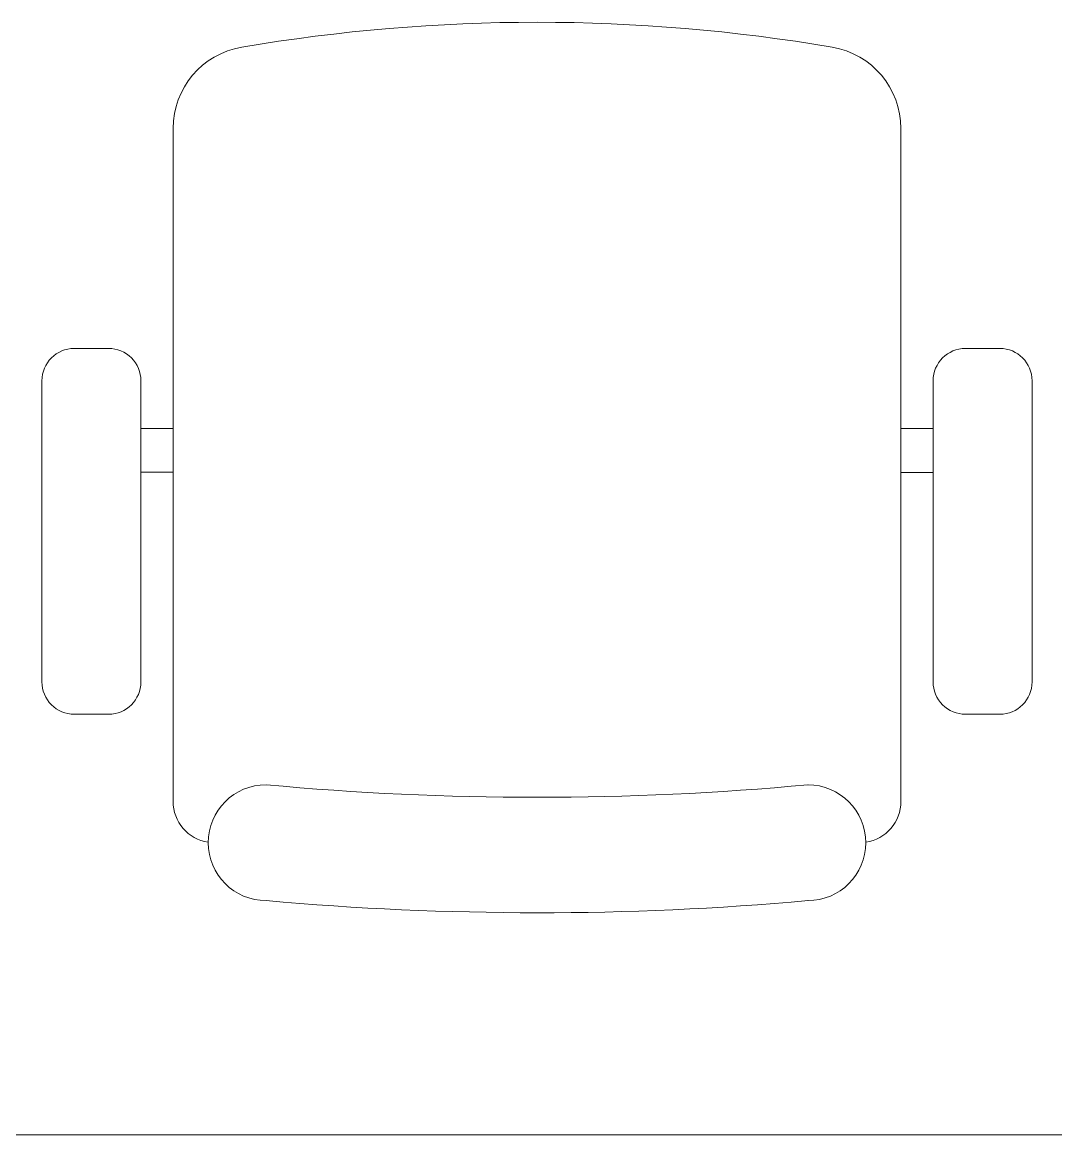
# Model space of a CAD drawing. Header units: inches. Extents: x -12418 to 57169, y -29325 to 19878.
# Drawn here: x 20140 to 20767, y -9957 to -9283 of the extents above; entities that cross this region are included whole.
import ezdxf

# ---------------------------------------------------------------- set-up
doc = ezdxf.new("R2010")
doc.units = ezdxf.units.IN
doc.header["$LTSCALE"] = 25
doc.header["$MEASUREMENT"] = 0
doc.linetypes.add('DASHDOT', pattern=[25.4, 12.7, -6.35, 0, -6.35])
doc.layers.get('0').update_dxf_attribs({"color": 8})
for name, color, linetype, lineweight in [('00-Ground Floor$0$LOADING', 253, 'Continuous', 5), ('00-Ground Floor$0$NEW Wall', 166, 'Continuous', 5), ('00-Ground Floor$0$Walls', 251, 'Continuous', 5), ('E-LITE-CLNG-CNDT', 6, 'DASHDOT', 35)]:
    doc.layers.add(name, color=color, linetype=linetype, lineweight=lineweight)

# ---------------------------------------------------------------- blocks, each defined once
blk = doc.blocks.new('*X246')
at = {"color": 0}
for p, q in [((5, 3), (5, 3)), ((5, 3), (5, 3)), ((5, 3), (5, 3)), ((5, 3), (5, 3)), ((5, 3), (5, 3)), ((5, 3), (5, 3)), ((5, 3), (5, 3)), ((5, 3), (5, 3)), ((5, 3), (5, 3)), ((5, 3), (5, 3)), ((5, 3), (5, 3)), ((5, 3), (5, 3)), ((5, 3), (5, 3)), ((5, 3), (5, 3)), ((5, 3), (5, 3)), ((5, 3), (5, 3)), ((5, 3), (5, 3)), ((5, 3), (5, 3)), ((5, 3), (5, 3)), ((5, 3), (5, 3)), ((5, 3), (5, 3)), ((5, 3), (5, 3)), ((5, 3), (5, 3)), ((5, 3), (5, 3)), ((5, 3), (5, 3)), ((5, 3), (5, 3)), ((5, 3), (5, 3)), ((5, 3), (5, 3)), ((5, 3), (5, 3)), ((5, 3), (5, 3)), ((5, 3), (5, 3)), ((5, 3), (5, 3)), ((5, 3), (5, 3)), ((5, 3), (5, 3)), ((5, 3), (5, 3)), ((5, 3), (5, 3)), ((5, 3), (5, 3)), ((5, 3), (5, 3)), ((5, 3), (5, 3)), ((5, 3), (5, 3)), ((5, 3), (5, 3)), ((5, 3), (5, 3)), ((5, 3), (5, 3)), ((5, 3), (5, 3)), ((5, 3), (5, 3)), ((5, 3), (5, 3)), ((5, 3), (5, 3)), ((5, 3), (5, 3)), ((5, 3), (5, 3)), ((5, 3), (5, 3)), ((5, 3), (5, 3)), ((5, 3), (5, 3)), ((5, 3), (5, 3)), ((5, 3), (5, 3)), ((5, 3), (5, 3)), ((5, 3), (5, 3)), ((5, 3), (5, 3)), ((5, 3), (5, 3)), ((5, 3), (5, 3)), ((5, 3), (5, 3)), ((5, 3), (5, 3)), ((5, 3), (5, 3)), ((5, 3), (5, 3)), ((5, 3), (5, 3)), ((5, 3), (5, 3)), ((5, 3), (5, 3)), ((6, 3), (5, 3)), ((5, 3), (5, 3)), ((6, 3), (5, 3)), ((5, 3), (5, 3)), ((6, 3), (5, 3)), ((5, 3), (5, 3)), ((6, 3), (5, 3)), ((5, 3), (5, 3)), ((5, 3), (5, 3)), ((5, 3), (5, 3)), ((5, 3), (5, 3)), ((5, 3), (5, 3)), ((5, 3), (5, 3)), ((5, 3), (5, 3)), ((5, 3), (5, 3)), ((5, 3), (5, 3)), ((5, 3), (5, 3)), ((5, 3), (5, 3)), ((5, 3), (5, 3)), ((5, 3), (5, 3)), ((5, 3), (5, 3)), ((5, 3), (5, 3)), ((5, 3), (5, 3)), ((5, 3), (5, 3)), ((5, 3), (5, 3)), ((5, 3), (5, 3)), ((5, 3), (5, 3)), ((5, 3), (5, 3)), ((5, 3), (5, 3)), ((5, 3), (5, 3)), ((6, 3), (6, 3)), ((6, 3), (6, 3)), ((6, 3), (6, 3)), ((6, 3), (6, 3)), ((6, 3), (6, 3)), ((6, 3), (6, 3)), ((6, 3), (6, 3)), ((6, 3), (6, 3)), ((6, 3), (6, 3)), ((6, 3), (6, 3)), ((6, 3), (6, 3)), ((6, 3), (6, 3)), ((6, 3), (6, 3)), ((6, 3), (6, 3)), ((6, 3), (6, 3)), ((6, 3), (6, 3)), ((6, 3), (6, 3)), ((6, 3), (6, 3)), ((6, 3), (6, 3)), ((6, 3), (6, 3)), ((6, 3), (6, 3)), ((6, 3), (6, 3)), ((6, 3), (6, 3)), ((6, 3), (6, 3)), ((6, 3), (6, 3)), ((6, 3), (6, 3)), ((6, 3), (6, 3)), ((6, 3), (6, 3)), ((6, 3), (6, 3)), ((6, 3), (6, 3)), ((6, 3), (6, 3)), ((6, 3), (6, 3)), ((6, 3), (6, 3)), ((6, 3), (6, 3)), ((6, 3), (6, 3)), ((6, 3), (6, 3)), ((6, 3), (6, 3)), ((6, 3), (6, 3)), ((6, 3), (6, 3)), ((6, 3), (6, 3)), ((6, 3), (6, 3)), ((6, 3), (6, 3)), ((6, 3), (6, 3)), ((6, 3), (6, 3)), ((6, 3), (6, 3)), ((6, 3), (6, 3)), ((6, 3), (6, 3)), ((6, 3), (6, 3)), ((6, 3), (6, 3)), ((6, 3), (6, 3)), ((6, 3), (6, 3)), ((6, 3), (6, 3)), ((6, 3), (6, 3)), ((6, 3), (6, 3)), ((6, 3), (6, 3)), ((6, 3), (6, 3)), ((6, 3), (6, 3)), ((6, 3), (6, 3)), ((6, 3), (6, 3)), ((6, 3), (6, 3)), ((6, 3), (6, 3)), ((6, 3), (6, 3)), ((6, 3), (6, 3)), ((6, 3), (6, 3)), ((6, 3), (6, 3)), ((6, 3), (6, 3)), ((6, 3), (6, 3)), ((6, 3), (6, 3)), ((6, 3), (6, 3)), ((6, 3), (6, 3)), ((6, 3), (6, 3)), ((6, 3), (6, 3)), ((6, 3), (6, 3)), ((6, 3), (6, 3)), ((6, 3), (6, 3)), ((6, 3), (6, 3)), ((6, 3), (6, 3)), ((6, 3), (6, 3)), ((6, 3), (6, 3)), ((6, 3), (6, 3)), ((6, 3), (6, 3)), ((6, 3), (6, 3)), ((6, 3), (6, 3)), ((6, 3), (6, 3)), ((6, 3), (6, 3)), ((6, 3), (6, 3)), ((6, 3), (6, 3)), ((6, 3), (6, 3)), ((6, 3), (6, 3)), ((6, 3), (6, 3)), ((6, 3), (6, 3)), ((6, 3), (6, 3)), ((6, 3), (6, 3)), ((6, 3), (6, 3)), ((6, 3), (6, 3)), ((6, 3), (6, 3)), ((6, 3), (6, 3)), ((6, 3), (6, 3)), ((6, 3), (6, 3)), ((6, 3), (6, 3)), ((6, 3), (6, 3)), ((6, 3), (6, 3)), ((6, 3), (6, 3)), ((6, 3), (6, 3)), ((6, 3), (6, 3)), ((6, 3), (6, 3)), ((6, 3), (6, 3)), ((6, 3), (6, 3)), ((6, 3), (6, 3)), ((6, 3), (6, 3)), ((6, 3), (6, 3)), ((6, 3), (6, 3)), ((6, 3), (6, 3)), ((6, 3), (6, 3)), ((6, 3), (6, 3)), ((6, 3), (6, 3)), ((6, 3), (6, 3)), ((6, 3), (6, 3)), ((6, 3), (6, 3)), ((6, 3), (6, 3)), ((6, 3), (6, 3)), ((6, 3), (6, 3)), ((6, 3), (6, 3)), ((6, 3), (6, 3)), ((6, 3), (6, 3)), ((6, 3), (6, 3)), ((6, 3), (6, 3)), ((6, 3), (6, 3)), ((6, 3), (6, 3)), ((6, 3), (6, 3)), ((6, 3), (6, 3)), ((6, 3), (6, 3)), ((6, 3), (6, 3)), ((6, 3), (6, 3)), ((6, 3), (6, 3)), ((6, 3), (6, 3)), ((6, 3), (6, 3)), ((6, 3), (6, 3)), ((6, 3), (6, 3)), ((6, 3), (6, 3)), ((6, 3), (6, 3)), ((6, 3), (6, 3)), ((6, 3), (6, 3)), ((6, 3), (6, 3)), ((6, 3), (6, 3)), ((6, 3), (6, 3)), ((6, 3), (6, 3)), ((6, 3), (6, 3)), ((6, 3), (6, 3)), ((6, 3), (6, 3)), ((6, 3), (6, 3)), ((6, 3), (6, 3)), ((6, 3), (6, 3)), ((6, 3), (6, 3)), ((6, 3), (6, 3)), ((6, 3), (6, 3)), ((6, 3), (6, 3)), ((6, 3), (6, 3)), ((6, 3), (6, 3)), ((6, 3), (6, 3)), ((6, 3), (6, 3)), ((6, 3), (6, 3)), ((6, 3), (6, 3)), ((6, 3), (6, 3)), ((6, 3), (6, 3)), ((6, 3), (6, 3)), ((6, 3), (6, 3)), ((6, 3), (6, 3)), ((6, 3), (6, 3)), ((6, 3), (6, 3)), ((6, 3), (6, 3)), ((6, 3), (6, 3)), ((6, 3), (6, 3)), ((6, 3), (6, 3)), ((6, 3), (6, 3)), ((6, 3), (6, 3)), ((6, 3), (6, 3)), ((6, 3), (6, 3)), ((6, 3), (6, 3)), ((6, 3), (6, 3)), ((6, 3), (6, 3)), ((6, 3), (6, 3)), ((6, 3), (6, 3)), ((6, 3), (6, 3)), ((6, 3), (6, 3)), ((6, 3), (6, 3)), ((6, 3), (6, 3)), ((6, 3), (6, 3)), ((6, 3), (6, 3)), ((6, 3), (6, 3)), ((6, 3), (6, 3)), ((6, 3), (6, 3)), ((6, 3), (6, 3)), ((6, 3), (6, 3)), ((6, 3), (6, 3)), ((6, 3), (6, 3)), ((6, 3), (6, 3)), ((6, 3), (6, 3)), ((6, 3), (6, 3)), ((6, 3), (6, 3)), ((6, 3), (6, 3)), ((6, 3), (6, 3)), ((6, 3), (6, 3)), ((6, 3), (6, 3)), ((6, 3), (5, 3)), ((6, 3), (5, 3)), ((6, 3), (5, 3)), ((6, 3), (5, 3)), ((6, 3), (5, 3)), ((6, 3), (6, 3)), ((6, 3), (6, 3)), ((6, 3), (6, 3)), ((6, 3), (6, 3)), ((6, 3), (6, 3)), ((6, 3), (6, 3)), ((6, 3), (6, 3)), ((6, 3), (6, 3)), ((6, 3), (6, 3)), ((6, 3), (6, 3)), ((6, 3), (6, 3)), ((6, 3), (6, 3)), ((6, 3), (6, 3)), ((6, 3), (6, 3)), ((6, 3), (6, 3)), ((6, 3), (6, 3)), ((6, 3), (6, 3)), ((6, 3), (6, 3)), ((6, 3), (6, 3)), ((6, 3), (6, 3)), ((6, 3), (6, 3)), ((6, 3), (6, 3)), ((6, 3), (6, 3)), ((6, 3), (6, 3)), ((6, 3), (6, 3)), ((6, 3), (6, 3)), ((6, 3), (6, 3)), ((6, 3), (6, 3)), ((6, 3), (6, 3)), ((6, 3), (6, 3)), ((6, 3), (6, 3)), ((6, 3), (6, 3)), ((6, 3), (6, 3)), ((6, 3), (6, 3)), ((6, 3), (6, 3)), ((6, 3), (6, 3)), ((6, 3), (6, 3)), ((6, 3), (6, 3)), ((6, 3), (6, 3)), ((6, 3), (6, 3)), ((6, 3), (6, 3)), ((6, 3), (6, 3)), ((6, 3), (6, 3)), ((6, 3), (6, 3)), ((6, 3), (6, 3)), ((6, 3), (6, 3)), ((6, 3), (6, 3)), ((6, 3), (6, 3)), ((6, 3), (6, 3)), ((6, 3), (6, 3)), ((6, 3), (6, 3)), ((6, 3), (6, 3)), ((6, 3), (6, 3)), ((6, 3), (6, 3)), ((6, 3), (6, 3)), ((6, 3), (6, 3)), ((6, 3), (6, 3)), ((6, 3), (6, 3)), ((6, 3), (6, 3)), ((6, 3), (6, 3)), ((6, 3), (6, 3)), ((6, 3), (6, 3)), ((6, 3), (6, 3)), ((6, 3), (6, 3)), ((6, 3), (6, 3)), ((6, 3), (6, 3)), ((6, 3), (6, 3)), ((6, 3), (6, 3)), ((6, 3), (6, 3)), ((6, 3), (6, 3)), ((6, 3), (6, 3)), ((6, 3), (6, 3)), ((6, 3), (6, 3)), ((6, 3), (6, 3)), ((6, 3), (6, 3)), ((6, 3), (6, 3)), ((6, 3), (6, 3)), ((6, 3), (6, 3)), ((6, 3), (6, 3)), ((6, 3), (6, 3)), ((6, 3), (6, 3)), ((6, 3), (6, 3)), ((6, 3), (6, 3)), ((6, 3), (6, 3)), ((6, 3), (6, 3)), ((6, 3), (6, 3)), ((6, 3), (6, 3)), ((6, 3), (6, 3)), ((6, 3), (6, 3)), ((6, 3), (6, 3)), ((6, 3), (6, 3)), ((6, 3), (6, 3)), ((6, 3), (6, 3)), ((6, 3), (6, 3)), ((6, 3), (6, 3)), ((6, 3), (6, 3)), ((6, 3), (6, 3)), ((6, 3), (6, 3)), ((6, 3), (6, 3)), ((6, 3), (6, 3)), ((6, 3), (6, 3)), ((6, 3), (6, 3)), ((6, 3), (6, 3)), ((6, 3), (6, 3)), ((6, 3), (6, 3)), ((6, 3), (6, 3)), ((6, 3), (6, 3)), ((6, 3), (6, 3)), ((6, 3), (6, 3)), ((6, 3), (6, 3)), ((6, 3), (6, 3)), ((6, 3), (6, 3)), ((6, 3), (6, 3)), ((6, 3), (6, 3)), ((6, 3), (6, 3)), ((6, 3), (6, 3)), ((6, 3), (6, 3)), ((6, 3), (6, 3)), ((6, 3), (6, 3)), ((6, 3), (6, 3)), ((6, 3), (6, 3)), ((6, 3), (6, 3)), ((6, 3), (6, 3)), ((6, 3), (6, 3)), ((6, 3), (6, 3)), ((6, 3), (6, 3)), ((6, 3), (6, 3)), ((6, 3), (6, 3)), ((6, 3), (6, 3)), ((6, 3), (6, 3)), ((6, 3), (6, 3)), ((6, 3), (6, 3)), ((6, 3), (6, 3)), ((6, 3), (6, 3)), ((6, 3), (6, 3)), ((6, 3), (6, 3)), ((6, 3), (6, 3)), ((6, 3), (6, 3)), ((6, 3), (6, 3)), ((6, 3), (6, 3)), ((6, 3), (6, 3)), ((6, 3), (6, 3)), ((6, 3), (6, 3)), ((6, 3), (6, 3)), ((6, 3), (6, 3)), ((6, 3), (6, 3)), ((6, 3), (6, 3)), ((6, 3), (6, 3)), ((6, 3), (6, 3)), ((6, 3), (6, 3)), ((6, 3), (6, 3)), ((6, 3), (6, 3)), ((6, 3), (6, 3)), ((6, 3), (6, 3)), ((6, 3), (6, 3)), ((6, 3), (6, 3)), ((6, 3), (6, 3)), ((6, 3), (6, 3)), ((6, 3), (6, 3)), ((6, 3), (6, 3)), ((6, 3), (6, 3)), ((6, 3), (6, 3)), ((6, 3), (6, 3)), ((6, 3), (6, 3)), ((6, 3), (6, 3)), ((6, 3), (6, 3)), ((6, 3), (6, 3)), ((6, 3), (6, 3)), ((6, 3), (6, 3)), ((6, 3), (6, 3)), ((6, 3), (6, 3)), ((6, 3), (6, 3)), ((6, 3), (6, 3)), ((6, 3), (6, 3)), ((6, 3), (6, 3)), ((6, 3), (6, 3)), ((6, 3), (6, 3)), ((6, 3), (6, 3)), ((6, 3), (6, 3)), ((6, 3), (6, 3)), ((6, 3), (6, 3)), ((6, 3), (6, 3)), ((6, 3), (6, 3)), ((6, 3), (6, 3)), ((6, 3), (6, 3)), ((6, 3), (6, 3)), ((6, 3), (6, 3)), ((6, 3), (6, 3)), ((6, 3), (6, 3)), ((6, 3), (6, 3)), ((6, 3), (6, 3)), ((6, 3), (6, 3)), ((6, 3), (6, 3)), ((6, 3), (6, 3)), ((6, 3), (6, 3)), ((6, 3), (6, 3)), ((6, 3), (6, 3)), ((6, 3), (6, 3)), ((6, 3), (6, 3)), ((6, 3), (6, 3)), ((6, 3), (6, 3)), ((6, 3), (6, 3)), ((6, 3), (6, 3)), ((6, 3), (6, 3)), ((6, 3), (6, 3)), ((6, 3), (6, 3)), ((6, 3), (6, 3)), ((6, 3), (6, 3)), ((6, 3), (6, 3)), ((6, 3), (6, 3)), ((6, 3), (6, 3)), ((6, 3), (6, 3)), ((6, 3), (6, 3)), ((6, 3), (6, 3)), ((6, 3), (6, 3)), ((6, 3), (6, 3)), ((6, 3), (6, 3)), ((6, 3), (6, 3)), ((6, 3), (6, 3)), ((6, 3), (6, 3)), ((6, 3), (6, 3)), ((6, 3), (6, 3)), ((6, 3), (6, 3)), ((6, 3), (6, 3)), ((6, 3), (6, 3)), ((6, 3), (6, 3)), ((6, 3), (6, 3)), ((6, 3), (6, 3)), ((6, 3), (6, 3)), ((6, 3), (6, 3)), ((6, 3), (6, 3)), ((6, 3), (6, 3)), ((6, 3), (6, 3)), ((6, 3), (6, 3)), ((6, 3), (6, 3)), ((6, 3), (6, 3)), ((6, 3), (6, 3)), ((6, 3), (6, 3)), ((6, 3), (6, 3)), ((6, 3), (6, 3)), ((6, 3), (6, 3)), ((6, 3), (6, 3)), ((6, 3), (6, 3)), ((6, 3), (6, 3)), ((6, 3), (6, 3)), ((6, 3), (6, 3)), ((6, 3), (6, 3)), ((6, 3), (6, 3)), ((6, 3), (6, 3)), ((6, 3), (6, 3)), ((6, 3), (6, 3)), ((6, 3), (6, 3)), ((6, 3), (6, 3)), ((6, 3), (6, 3)), ((6, 3), (6, 3)), ((6, 3), (6, 3)), ((6, 3), (6, 3)), ((6, 3), (6, 3)), ((6, 3), (6, 3)), ((6, 3), (6, 3)), ((6, 3), (6, 3)), ((6, 3), (6, 3)), ((6, 3), (6, 3)), ((6, 3), (6, 3)), ((6, 3), (6, 3)), ((6, 3), (6, 3)), ((6, 3), (6, 3)), ((6, 3), (6, 3)), ((6, 3), (6, 3)), ((6, 3), (6, 3)), ((6, 3), (6, 3)), ((6, 3), (6, 3)), ((6, 3), (6, 3)), ((6, 3), (6, 3)), ((6, 3), (6, 3)), ((6, 3), (6, 3)), ((6, 3), (6, 3)), ((6, 3), (6, 3)), ((6, 3), (6, 3)), ((6, 3), (6, 3)), ((6, 3), (6, 3)), ((6, 3), (6, 3)), ((6, 3), (6, 3)), ((6, 3), (6, 3)), ((6, 3), (6, 3)), ((6, 3), (6, 3)), ((6, 3), (6, 3)), ((6, 3), (6, 3)), ((6, 3), (6, 3)), ((6, 3), (6, 3)), ((6, 3), (6, 3)), ((6, 3), (6, 3)), ((6, 3), (6, 3)), ((6, 3), (6, 3)), ((6, 3), (6, 3)), ((6, 3), (6, 3)), ((6, 3), (6, 3)), ((6, 3), (6, 3)), ((6, 3), (6, 3)), ((6, 3), (6, 3)), ((6, 3), (6, 3)), ((6, 3), (6, 3)), ((6, 3), (6, 3)), ((6, 3), (6, 3)), ((6, 3), (6, 3)), ((6, 3), (6, 3)), ((6, 3), (6, 3)), ((6, 3), (6, 3)), ((6, 3), (6, 3)), ((6, 3), (6, 3)), ((6, 3), (6, 3)), ((6, 3), (6, 3)), ((6, 3), (6, 3)), ((6, 3), (6, 3)), ((6, 3), (6, 3)), ((6, 3), (6, 3)), ((6, 3), (6, 3))]:
    blk.add_line(p, q, dxfattribs=at)
blk = doc.blocks.new('*X247')
at = {"color": 0}
for p, q in [((13, 1), (13, 1)), ((13, 1), (13, 1)), ((13, 1), (13, 1)), ((13, 1), (13, 1)), ((13, 1), (13, 1)), ((13, 1), (13, 1)), ((13, 1), (13, 1)), ((13, 1), (13, 1)), ((13, 1), (13, 1)), ((13, 1), (13, 1)), ((13, 1), (13, 1)), ((13, 1), (13, 1)), ((13, 1), (13, 1)), ((13, 1), (13, 1)), ((13, 1), (13, 1)), ((13, 1), (14, 1)), ((13, 1), (14, 1)), ((13, 1), (14, 1)), ((13, 1), (13, 1)), ((13, 1), (13, 1)), ((13, 1), (13, 1)), ((13, 1), (13, 1)), ((13, 1), (13, 1)), ((13, 1), (13, 1)), ((13, 1), (13, 1)), ((13, 1), (13, 1)), ((13, 1), (13, 1)), ((13, 1), (13, 1)), ((13, 1), (13, 1)), ((13, 1), (13, 1)), ((13, 1), (13, 1)), ((13, 1), (13, 1)), ((13, 1), (13, 1)), ((13, 1), (13, 1)), ((13, 1), (13, 1)), ((13, 1), (13, 1)), ((13, 1), (13, 1)), ((13, 1), (13, 1)), ((13, 1), (13, 1)), ((13, 1), (13, 1)), ((13, 1), (13, 1)), ((13, 1), (13, 1)), ((13, 1), (13, 1)), ((13, 1), (13, 1)), ((13, 1), (13, 1)), ((13, 1), (13, 1)), ((13, 1), (13, 1)), ((13, 1), (13, 1)), ((13, 1), (13, 1)), ((13, 1), (13, 1)), ((13, 1), (13, 1)), ((13, 1), (13, 1)), ((13, 1), (13, 1)), ((13, 1), (13, 1)), ((13, 1), (13, 1)), ((13, 1), (13, 1)), ((13, 1), (13, 1)), ((13, 1), (13, 1)), ((13, 1), (13, 1)), ((13, 1), (13, 1)), ((13, 1), (13, 1)), ((13, 1), (13, 1)), ((13, 1), (13, 1)), ((13, 1), (13, 1)), ((13, 1), (13, 1)), ((13, 1), (13, 1)), ((13, 1), (13, 1)), ((13, 1), (13, 1)), ((13, 1), (13, 1)), ((13, 1), (13, 1)), ((13, 1), (13, 1)), ((13, 1), (13, 1)), ((13, 1), (13, 1)), ((13, 1), (13, 1)), ((13, 1), (13, 1)), ((13, 1), (13, 1)), ((13, 1), (13, 1)), ((13, 1), (13, 1)), ((13, 1), (13, 1)), ((13, 1), (13, 1)), ((13, 1), (13, 1)), ((13, 1), (13, 1)), ((13, 1), (13, 1)), ((13, 1), (13, 1)), ((13, 1), (13, 1)), ((13, 1), (13, 1)), ((13, 1), (13, 1)), ((13, 1), (13, 1)), ((13, 1), (13, 1)), ((13, 1), (13, 1)), ((13, 1), (13, 1)), ((13, 1), (13, 1)), ((13, 1), (13, 1)), ((13, 1), (13, 1)), ((13, 1), (13, 1)), ((13, 1), (13, 1)), ((13, 1), (13, 1)), ((13, 1), (13, 1)), ((13, 1), (13, 1)), ((13, 1), (13, 1)), ((13, 1), (13, 1)), ((13, 1), (13, 1)), ((13, 1), (13, 1)), ((13, 1), (13, 1)), ((13, 1), (13, 1)), ((13, 1), (13, 1)), ((13, 1), (13, 1)), ((13, 1), (13, 1)), ((13, 1), (13, 1)), ((13, 1), (13, 1)), ((13, 1), (13, 1)), ((13, 1), (13, 1)), ((13, 1), (13, 1)), ((13, 1), (13, 1)), ((13, 1), (13, 1)), ((13, 1), (13, 1)), ((13, 1), (13, 1)), ((13, 1), (13, 1)), ((13, 1), (13, 1)), ((13, 1), (13, 1)), ((13, 1), (13, 1)), ((13, 1), (13, 1)), ((13, 1), (13, 1)), ((13, 1), (14, 1)), ((13, 0), (13, 0)), ((13, 0), (13, 0)), ((13, 0), (13, 0)), ((13, 0), (13, 0)), ((13, 0), (13, 0)), ((13, 0), (13, 0)), ((13, 0), (13, 0)), ((13, 0), (13, 0)), ((13, 0), (13, 0)), ((13, 0), (13, 0)), ((13, 0), (13, 0)), ((13, 0), (13, 0)), ((13, 0), (13, 0)), ((13, 0), (13, 0)), ((13, 0), (13, 0)), ((13, 0), (13, 0)), ((13, 0), (13, 0)), ((13, 0), (13, 0)), ((13, 0), (13, 0)), ((13, 0), (13, 0)), ((13, 0), (13, 0)), ((13, 0), (13, 0)), ((13, 0), (13, 0)), ((13, 0), (13, 0)), ((13, 0), (13, 0)), ((13, 0), (13, 0)), ((13, 0), (13, 0)), ((13, 0), (13, 0)), ((13, 0), (13, 0)), ((13, 0), (13, 0)), ((13, 0), (13, 0)), ((13, 0), (13, 0)), ((13, 0), (13, 0)), ((13, 0), (13, 0)), ((13, 0), (13, 0)), ((13, 0), (13, 0)), ((13, 0), (13, 0)), ((13, 0), (13, 0)), ((13, 0), (13, 0)), ((13, 0), (13, 0)), ((13, 0), (13, 0)), ((13, 0), (13, 0)), ((13, 0), (13, 0)), ((13, 0), (13, 0)), ((13, 0), (13, 0)), ((13, 0), (13, 0)), ((13, 0), (13, 0)), ((13, 0), (13, 0)), ((13, 0), (14, 0)), ((13, 0), (14, 0)), ((13, 0), (13, 0)), ((13, 0), (14, 0)), ((14, 1), (14, 1)), ((14, 1), (14, 1)), ((14, 1), (14, 1)), ((14, 1), (14, 1)), ((14, 1), (14, 1)), ((14, 1), (14, 1)), ((14, 1), (14, 1)), ((14, 1), (14, 1)), ((14, 1), (14, 1)), ((14, 1), (14, 1)), ((14, 1), (14, 1)), ((14, 1), (14, 1)), ((14, 1), (14, 1)), ((14, 1), (14, 1)), ((14, 1), (14, 1)), ((14, 1), (14, 1)), ((14, 1), (14, 1)), ((14, 1), (14, 1)), ((14, 1), (14, 1)), ((14, 1), (14, 1)), ((14, 1), (14, 1)), ((14, 1), (14, 1)), ((14, 1), (14, 1)), ((14, 1), (14, 1)), ((14, 1), (14, 1)), ((14, 1), (14, 1)), ((14, 1), (14, 1)), ((14, 1), (14, 1)), ((14, 1), (14, 1)), ((14, 1), (14, 1)), ((14, 1), (14, 1)), ((14, 1), (14, 1)), ((14, 1), (14, 1)), ((14, 1), (14, 1)), ((14, 1), (14, 1)), ((14, 1), (14, 1)), ((14, 1), (14, 1)), ((14, 1), (14, 1)), ((14, 1), (14, 1)), ((14, 1), (14, 1)), ((14, 1), (14, 1)), ((14, 1), (14, 1)), ((14, 1), (14, 1)), ((14, 1), (14, 1)), ((14, 1), (14, 1)), ((14, 1), (14, 1)), ((14, 1), (14, 1)), ((14, 1), (14, 1)), ((14, 1), (14, 1)), ((14, 1), (14, 1)), ((14, 1), (14, 1)), ((14, 1), (14, 1)), ((14, 1), (14, 1)), ((14, 1), (14, 1)), ((14, 1), (14, 1)), ((14, 1), (14, 1)), ((14, 1), (14, 1)), ((14, 1), (14, 1)), ((14, 1), (14, 1)), ((14, 1), (14, 1)), ((14, 1), (14, 1)), ((14, 1), (14, 1)), ((14, 1), (14, 1)), ((14, 1), (14, 1)), ((14, 1), (14, 1)), ((14, 1), (14, 1)), ((14, 1), (14, 1)), ((14, 1), (14, 1)), ((14, 1), (14, 1)), ((14, 1), (14, 1)), ((14, 1), (14, 1)), ((14, 1), (14, 1)), ((14, 1), (14, 1)), ((14, 1), (14, 1)), ((14, 1), (14, 1)), ((14, 1), (14, 1)), ((14, 1), (14, 1)), ((14, 1), (14, 1)), ((14, 1), (14, 1)), ((14, 1), (14, 1)), ((14, 1), (14, 1)), ((14, 1), (14, 1)), ((14, 1), (14, 1)), ((14, 1), (14, 1)), ((14, 1), (14, 1)), ((14, 1), (14, 1)), ((14, 1), (14, 1)), ((14, 1), (14, 1)), ((14, 1), (14, 1)), ((14, 1), (14, 1)), ((14, 1), (14, 1)), ((14, 1), (14, 1)), ((14, 1), (14, 1)), ((14, 1), (14, 1)), ((14, 0), (14, 0)), ((14, 0), (14, 0)), ((14, 0), (14, 0)), ((14, 0), (14, 0)), ((14, 0), (14, 0)), ((14, 0), (14, 0)), ((14, 0), (14, 0)), ((14, 0), (14, 0)), ((14, 0), (14, 0)), ((14, 0), (14, 0)), ((14, 0), (14, 0)), ((14, 0), (14, 0)), ((14, 0), (14, 0)), ((14, 0), (14, 0)), ((14, 0), (14, 0)), ((14, 0), (14, 0)), ((14, 0), (14, 0)), ((14, 0), (14, 0)), ((14, 0), (14, 0)), ((14, 0), (14, 0)), ((14, 0), (14, 0)), ((14, 0), (14, 0)), ((14, 0), (14, 0)), ((14, 0), (14, 0)), ((14, 0), (14, 0)), ((14, 0), (14, 0)), ((14, 0), (14, 0)), ((14, 0), (14, 0)), ((14, 0), (14, 0)), ((14, 0), (14, 0)), ((14, 0), (14, 0)), ((14, 0), (14, 0)), ((14, 0), (14, 0)), ((14, 0), (14, 0)), ((14, 0), (14, 0)), ((14, 0), (14, 0)), ((14, 0), (14, 0)), ((14, 0), (14, 0)), ((14, 0), (14, 0)), ((14, 0), (14, 0)), ((14, 0), (14, 0)), ((14, 0), (14, 0)), ((14, 0), (14, 0)), ((14, 0), (14, 0)), ((14, 0), (14, 0)), ((14, 0), (14, 0)), ((14, 0), (14, 0)), ((14, 0), (14, 0)), ((13, 0), (13, 0)), ((13, 0), (14, 0)), ((13, 0), (13, 0)), ((13, 0), (14, 0)), ((13, 0), (13, 0)), ((13, 0), (14, 0)), ((13, 0), (13, 0)), ((13, 0), (13, 0)), ((13, 0), (13, 0)), ((13, 0), (13, 0)), ((13, 0), (14, 0)), ((13, 0), (13, 0)), ((13, 0), (14, 0)), ((13, 0), (13, 0)), ((13, 0), (14, 0)), ((13, 0), (13, 0)), ((13, 0), (14, 0)), ((13, 0), (13, 0)), ((13, 0), (14, 0)), ((13, 0), (13, 0)), ((13, 0), (14, 0)), ((13, 0), (13, 0)), ((13, 0), (14, 0)), ((13, 0), (13, 0)), ((13, 0), (13, 0)), ((13, 0), (13, 0)), ((13, 0), (14, 0)), ((13, 0), (13, 0)), ((13, 0), (14, 0)), ((13, 0), (13, 0)), ((13, 0), (14, 0)), ((13, 0), (13, 0)), ((13, 0), (14, 0)), ((13, 0), (13, 0)), ((13, 0), (13, 0)), ((13, 0), (13, 0)), ((13, 0), (13, 0)), ((13, 0), (13, 0)), ((13, 0), (13, 0)), ((13, 0), (13, 0)), ((13, 0), (13, 0)), ((13, 0), (13, 0)), ((13, 0), (13, 0)), ((13, 0), (13, 0)), ((13, 0), (13, 0)), ((13, 0), (13, 0)), ((13, 0), (13, 0)), ((13, 0), (13, 0)), ((13, 0), (13, 0)), ((13, 0), (13, 0)), ((13, 0), (13, 0)), ((13, 0), (13, 0)), ((13, 0), (13, 0)), ((13, 0), (13, 0)), ((13, 0), (13, 0)), ((13, 0), (13, 0)), ((13, 0), (13, 0)), ((13, 0), (13, 0)), ((13, 0), (13, 0)), ((13, 0), (13, 0)), ((13, 0), (13, 0)), ((13, 0), (13, 0)), ((13, 0), (13, 0)), ((13, 0), (13, 0)), ((13, -1), (13, -1)), ((13, -1), (13, -1)), ((13, -1), (13, -1)), ((13, -1), (13, -1)), ((13, -1), (13, -1)), ((13, -1), (14, -1)), ((13, -1), (13, -1)), ((14, 0), (14, 0)), ((14, 0), (14, 0)), ((14, 0), (14, 0)), ((14, 0), (14, 0)), ((14, 0), (14, 0)), ((14, 0), (14, 0)), ((14, 0), (14, 0)), ((14, 0), (14, 0)), ((14, 0), (14, 0)), ((14, 0), (14, 0)), ((14, 0), (14, 0)), ((14, 0), (14, 0)), ((14, 0), (14, 0)), ((14, 0), (14, 0)), ((14, 0), (14, 0)), ((13, 0), (14, 0)), ((14, 0), (14, 0)), ((14, 0), (14, 0)), ((14, 0), (14, 0)), ((14, 0), (14, 0)), ((14, 0), (14, 0)), ((14, 0), (14, 0)), ((14, 0), (14, 0)), ((14, 0), (14, 0)), ((14, 0), (14, 0)), ((14, 0), (14, 0)), ((14, 0), (14, 0)), ((14, 0), (14, 0)), ((14, 0), (14, 0)), ((14, 0), (14, 0)), ((14, 0), (14, 0)), ((14, 0), (14, 0)), ((14, 0), (14, 0)), ((14, 0), (14, 0)), ((14, 0), (14, 0)), ((14, 0), (14, 0)), ((14, 0), (14, 0)), ((14, 0), (14, 0)), ((14, 0), (14, 0)), ((14, 0), (14, 0)), ((14, 0), (14, 0)), ((14, 0), (14, 0)), ((14, 0), (14, 0)), ((14, 0), (14, 0)), ((14, 0), (14, 0)), ((14, 0), (14, 0)), ((14, 0), (14, 0)), ((14, 0), (14, 0)), ((14, 0), (14, 0)), ((14, 0), (14, 0)), ((14, -1), (14, -1)), ((14, -1), (14, -1)), ((14, -1), (14, -1)), ((14, -1), (14, -1)), ((14, -1), (14, -1))]:
    blk.add_line(p, q, dxfattribs=at)
blk = doc.blocks.new('00-Ground Floor$0$GF21018-P')
at = {"color": 0}
for p, q in [((-0.2207, 0.47563), (-0.2207, 0.0675)), ((0.22049, 0.47563), (0.22049, 0.0675)), ((-0.2806, 0.34221), (-0.25983, 0.34221)), ((0.25963, 0.34221), (0.2804, 0.34221)), ((-0.30021, 0.32259), (-0.30021, 0.14)), ((-0.24021, 0.32259), (-0.24021, 0.14)), ((0.24001, 0.32259), (0.24001, 0.14)), ((0.30001, 0.32259), (0.30001, 0.14)), ((-0.24021, 0.29372), (-0.2207, 0.29372)), ((0.22049, 0.29372), (0.24001, 0.29372)), ((-0.24021, 0.26708), (-0.2207, 0.26708)), ((0.22049, 0.26708), (0.24001, 0.26708)), ((-0.2806, 0.12039), (-0.25983, 0.12039)), ((0.25963, 0.12039), (0.2804, 0.12039))]:
    blk.add_line(p, q, dxfattribs=at)
for points in [[(0.24001, 0.29372), (0.24001, 0.29372), (0.24001, 0.29372), (0.24001, 0.29372), (0.24001, 0.29372), (0.24001, 0.29372), (0.24001, 0.29372), (0.24001, 0.29372), (0.24001, 0.29372), (0.24001, 0.29372), (0.24001, 0.29372), (0.24001, 0.29372), (0.24001, 0.29372), (0.24001, 0.29372), (0.24001, 0.29372), (0.24001, 0.29372), (0.24001, 0.29372), (0.24001, 0.29372), (0.24001, 0.29372), (0.24001, 0.29372), (0.24001, 0.29372), (0.24001, 0.29372), (0.24001, 0.29372), (0.24001, 0.29372), (0.24001, 0.29372), (0.24001, 0.29372), (0.24001, 0.29372), (0.24001, 0.29372), (0.24001, 0.29372), (0.24001, 0.29372), (0.24001, 0.29372), (0.24001, 0.29372), (0.24001, 0.29372), (0.24001, 0.29372), (0.24001, 0.29372), (0.24001, 0.29372), (0.24001, 0.29372), (0.24001, 0.29372), (0.24001, 0.29372), (0.24001, 0.29372), (0.24001, 0.29372), (0.24001, 0.29372), (0.24001, 0.29372), (0.24001, 0.29372), (0.24001, 0.29372), (0.24001, 0.29372), (0.24001, 0.29372), (0.24001, 0.29372), (0.24001, 0.29372), (0.24001, 0.29372), (0.24001, 0.29372), (0.24001, 0.29372), (0.24001, 0.29372), (0.24001, 0.29372), (0.24001, 0.29372), (0.24001, 0.29372), (0.24001, 0.29372), (0.24001, 0.29372), (0.24001, 0.29372), (0.24001, 0.29372), (0.24001, 0.29372), (0.24001, 0.29372), (0.24001, 0.29372), (0.24001, 0.29372), (0.24001, 0.29372), (0.24001, 0.29372), (0.24001, 0.29372), (0.24001, 0.29372), (0.24001, 0.29372), (0.24001, 0.29372), (0.24001, 0.29372), (0.24001, 0.29372), (0.24001, 0.29372), (0.24001, 0.29372), (0.24001, 0.29372), (0.24001, 0.29372), (0.24001, 0.29372), (0.24001, 0.29372), (0.24001, 0.29372), (0.24001, 0.29372), (0.24001, 0.29372), (0.24001, 0.29372), (0.24001, 0.29372), (0.24001, 0.29372), (0.24001, 0.29372), (0.24001, 0.29372), (0.24001, 0.29372), (0.24001, 0.29372), (0.24001, 0.29372), (0.24001, 0.29372), (0.24001, 0.29372), (0.24001, 0.29372), (0.24001, 0.29372), (0.24001, 0.29372), (0.24001, 0.29372), (0.24001, 0.29372), (0.24001, 0.29372), (0.24001, 0.29372), (0.24001, 0.29372), (0.24001, 0.29372), (0.24001, 0.29372), (0.24001, 0.29372), (0.24001, 0.29372), (0.24001, 0.29372), (0.24001, 0.29372), (0.24001, 0.29372), (0.24001, 0.29372), (0.24001, 0.29372), (0.24001, 0.29372), (0.24001, 0.29372), (0.24001, 0.29372), (0.24001, 0.29372), (0.24001, 0.29372), (0.24001, 0.29372), (0.24001, 0.29372), (0.24001, 0.29372), (0.24001, 0.29372), (0.24001, 0.29372), (0.24001, 0.29372), (0.24001, 0.29372), (0.24001, 0.29372), (0.24001, 0.29372), (0.24001, 0.29372), (0.24001, 0.29372), (0.24001, 0.29372), (0.24001, 0.29372), (0.24001, 0.29372), (0.24001, 0.29372), (0.24001, 0.29372), (0.24001, 0.29372), (0.24001, 0.29372), (0.24001, 0.29372), (0.24001, 0.29372), (0.24001, 0.29372), (0.24001, 0.29372), (0.24001, 0.29372), (0.24001, 0.29372), (0.24001, 0.29372), (0.24001, 0.29372), (0.24001, 0.29372), (0.24001, 0.29372), (0.24001, 0.29372), (0.24001, 0.29372), (0.24001, 0.29372), (0.24001, 0.29372), (0.24001, 0.29372), (0.24001, 0.29372), (0.24001, 0.29372), (0.24001, 0.29372), (0.24001, 0.29372), (0.24001, 0.29372), (0.24001, 0.29372), (0.24001, 0.29372), (0.24001, 0.29372), (0.24001, 0.29372), (0.24001, 0.29372), (0.24001, 0.29372), (0.24001, 0.29372), (0.24001, 0.29372), (0.24001, 0.29372), (0.24001, 0.29372), (0.24001, 0.29372), (0.24001, 0.29372), (0.24001, 0.29372), (0.24001, 0.29372), (0.24001, 0.29372), (0.24001, 0.29372), (0.24001, 0.29372), (0.24001, 0.29372), (0.24001, 0.29372), (0.24001, 0.29372), (0.24001, 0.29372), (0.24001, 0.29372), (0.24001, 0.29372), (0.24001, 0.29372), (0.24001, 0.29372), (0.24001, 0.29372), (0.24001, 0.29372), (0.24001, 0.29372), (0.24001, 0.29372), (0.24001, 0.29372), (0.24001, 0.29372), (0.24001, 0.29372), (0.24001, 0.29372), (0.24001, 0.29372), (0.24001, 0.29372), (0.24001, 0.29372), (0.24001, 0.29372), (0.24001, 0.29372), (0.24001, 0.29372), (0.24001, 0.29372), (0.24001, 0.29372), (0.24001, 0.29372), (0.24001, 0.29372), (0.24001, 0.29372), (0.24001, 0.29372), (0.24001, 0.29372), (0.24001, 0.29372), (0.24001, 0.29372), (0.24001, 0.29372), (0.24001, 0.29372), (0.24001, 0.29372), (0.24001, 0.29372), (0.24001, 0.29372), (0.24001, 0.29372), (0.24001, 0.29372), (0.24001, 0.29372), (0.24001, 0.29372), (0.24001, 0.29372), (0.24001, 0.29372), (0.24001, 0.29372), (0.24001, 0.29372), (0.24001, 0.29372), (0.24001, 0.29372), (0.24001, 0.29372), (0.24001, 0.29372), (0.24001, 0.29372), (0.24001, 0.29372), (0.24001, 0.29372), (0.24001, 0.29372), (0.24001, 0.29372), (0.24001, 0.29372), (0.24001, 0.29372), (0.24001, 0.29372), (0.24001, 0.29372), (0.24001, 0.29372), (0.24001, 0.29372), (0.24001, 0.29372), (0.24001, 0.29372), (0.24001, 0.29372), (0.24001, 0.29372), (0.24001, 0.29372), (0.24001, 0.29372), (0.24001, 0.29372), (0.24001, 0.29372), (0.24001, 0.29372), (0.24001, 0.29372), (0.24001, 0.29372), (0.24001, 0.29372), (0.24001, 0.29372), (0.24001, 0.29372), (0.24001, 0.29372), (0.24001, 0.29372), (0.24001, 0.29372), (0.24001, 0.29372), (0.24001, 0.29372), (0.24001, 0.29372), (0.24001, 0.29372), (0.24001, 0.29372), (0.24001, 0.29372), (0.24001, 0.29372), (0.24001, 0.29372), (0.24001, 0.29372), (0.24001, 0.29372), (0.24001, 0.29372), (0.24001, 0.29372), (0.24001, 0.29372), (0.24001, 0.29372), (0.24001, 0.29372), (0.24001, 0.29372), (0.24001, 0.29372), (0.24001, 0.29372), (0.24001, 0.29372), (0.24001, 0.29372), (0.24001, 0.29372), (0.24001, 0.29372), (0.24001, 0.29372), (0.24001, 0.29372), (0.24001, 0.29372), (0.24001, 0.29372), (0.24001, 0.29372), (0.24001, 0.29372), (0.24001, 0.29372), (0.24001, 0.29372), (0.24001, 0.29372), (0.24001, 0.29372), (0.24001, 0.29372)], [(0.24001, 0.29372), (0.24001, 0.29372), (0.24001, 0.29372), (0.24001, 0.29372), (0.24001, 0.29372), (0.24001, 0.29372), (0.24001, 0.29372), (0.24001, 0.29372), (0.24001, 0.29372), (0.24001, 0.29372), (0.24001, 0.29372), (0.24001, 0.29372), (0.24001, 0.29372), (0.24001, 0.29372), (0.24001, 0.29372), (0.24001, 0.29372), (0.24001, 0.29372), (0.24001, 0.29372), (0.24001, 0.29372), (0.24001, 0.29372), (0.24001, 0.29372), (0.24001, 0.29372), (0.24001, 0.29372), (0.24001, 0.29372), (0.24001, 0.29372), (0.24001, 0.29372), (0.24001, 0.29372), (0.24001, 0.29372), (0.24001, 0.29372), (0.24001, 0.29372), (0.24001, 0.29372), (0.24001, 0.29372), (0.24001, 0.29372), (0.24001, 0.29372), (0.24001, 0.29372), (0.24001, 0.29372), (0.24001, 0.29372), (0.24001, 0.29372), (0.24001, 0.29372), (0.24001, 0.29372), (0.24001, 0.29372), (0.24001, 0.29372), (0.24001, 0.29372), (0.24001, 0.29372), (0.24001, 0.29372), (0.24001, 0.29372), (0.24001, 0.29372), (0.24001, 0.29372), (0.24001, 0.29372), (0.24001, 0.29372), (0.24001, 0.29372), (0.24001, 0.29372), (0.24001, 0.29372), (0.24001, 0.29372), (0.24001, 0.29372), (0.24001, 0.29372), (0.24001, 0.29372), (0.24001, 0.29372), (0.24001, 0.29372), (0.24001, 0.29372), (0.24001, 0.29372), (0.24001, 0.29372), (0.24001, 0.29372), (0.24001, 0.29372), (0.24001, 0.29372), (0.24001, 0.29372), (0.24001, 0.29372), (0.24001, 0.29372), (0.24001, 0.29372), (0.24001, 0.29372), (0.24001, 0.29372), (0.24001, 0.29372), (0.24001, 0.29372), (0.24001, 0.29372), (0.24001, 0.29372), (0.24001, 0.29372), (0.24001, 0.29372), (0.24001, 0.29372), (0.24001, 0.29372), (0.24001, 0.29372), (0.24001, 0.29372), (0.24001, 0.29372), (0.24001, 0.29372), (0.24001, 0.29372), (0.24001, 0.29372), (0.24001, 0.29372), (0.24001, 0.29372), (0.24001, 0.29372), (0.24001, 0.29372), (0.24001, 0.29372), (0.24001, 0.29372), (0.24001, 0.29372), (0.24001, 0.29372), (0.24001, 0.29372), (0.24001, 0.29372), (0.24001, 0.29372), (0.24001, 0.29372), (0.24001, 0.29372), (0.24001, 0.29372), (0.24001, 0.29372), (0.24001, 0.29372), (0.24001, 0.29372), (0.24001, 0.29372), (0.24001, 0.29372), (0.24001, 0.29372), (0.24001, 0.29372), (0.24001, 0.29372), (0.24001, 0.29372), (0.24001, 0.29372), (0.24001, 0.29372), (0.24001, 0.29372), (0.24001, 0.29372), (0.24001, 0.29372), (0.24001, 0.29372), (0.24001, 0.29372), (0.24001, 0.29372), (0.24001, 0.29372), (0.24001, 0.29372), (0.24001, 0.29372), (0.24001, 0.29372), (0.24001, 0.29372), (0.24001, 0.29372), (0.24001, 0.29372), (0.24001, 0.29372), (0.24001, 0.29372), (0.24001, 0.29372), (0.24001, 0.29372), (0.24001, 0.29372), (0.24001, 0.29372), (0.24001, 0.29372), (0.24001, 0.29372), (0.24001, 0.29372), (0.24001, 0.29372), (0.24001, 0.29372), (0.24001, 0.29372), (0.24001, 0.29372), (0.24001, 0.29372), (0.24001, 0.29372), (0.24001, 0.29372), (0.24001, 0.29372), (0.24001, 0.29372), (0.24001, 0.29372), (0.24001, 0.29372), (0.24001, 0.29372), (0.24001, 0.29372), (0.24001, 0.29372), (0.24001, 0.29372), (0.24001, 0.29372), (0.24001, 0.29372), (0.24001, 0.29372), (0.24001, 0.29372), (0.24001, 0.29372), (0.24001, 0.29372), (0.24001, 0.29372), (0.24001, 0.29372), (0.24001, 0.29372), (0.24001, 0.29372), (0.24001, 0.29372), (0.24001, 0.29372), (0.24001, 0.29372), (0.24001, 0.29372), (0.24001, 0.29372), (0.24001, 0.29372), (0.24001, 0.29372), (0.24001, 0.29372), (0.24001, 0.29372), (0.24001, 0.29372), (0.24001, 0.29372), (0.24001, 0.29372), (0.24001, 0.29372), (0.24001, 0.29372), (0.24001, 0.29372), (0.24001, 0.29372), (0.24001, 0.29372), (0.24001, 0.29372), (0.24001, 0.29372), (0.24001, 0.29372), (0.24001, 0.29372), (0.24001, 0.29372), (0.24001, 0.29372), (0.24001, 0.29372), (0.24001, 0.29372), (0.24001, 0.29372), (0.24001, 0.29372), (0.24001, 0.29372), (0.24001, 0.29372), (0.24001, 0.29372), (0.24001, 0.29372), (0.24001, 0.29372), (0.24001, 0.29372), (0.24001, 0.29372), (0.24001, 0.29372), (0.24001, 0.29372), (0.24001, 0.29372), (0.24001, 0.29372), (0.24001, 0.29372), (0.24001, 0.29372), (0.24001, 0.29372), (0.24001, 0.29372), (0.24001, 0.29372), (0.24001, 0.29372), (0.24001, 0.29372), (0.24001, 0.29372), (0.24001, 0.29372), (0.24001, 0.29372), (0.24001, 0.29372), (0.24001, 0.29372), (0.24001, 0.29372), (0.24001, 0.29372), (0.24001, 0.29372), (0.24001, 0.29372), (0.24001, 0.29372), (0.24001, 0.29372), (0.24001, 0.29372), (0.24001, 0.29372), (0.24001, 0.29372), (0.24001, 0.29372), (0.24001, 0.29372), (0.24001, 0.29372)], [(0.24001, 0.29372), (0.24001, 0.29372), (0.24001, 0.29372), (0.24001, 0.29372), (0.24001, 0.29372), (0.24001, 0.29372), (0.24001, 0.29372), (0.24001, 0.29372), (0.24001, 0.29372), (0.24001, 0.29372), (0.24001, 0.29372), (0.24001, 0.29372), (0.24001, 0.29372), (0.24001, 0.29372), (0.24001, 0.29372), (0.24001, 0.29372), (0.24001, 0.29372), (0.24001, 0.29372), (0.24001, 0.29372), (0.24001, 0.29372), (0.24001, 0.29372), (0.24001, 0.29372), (0.24001, 0.29372), (0.24001, 0.29372), (0.24001, 0.29372), (0.24001, 0.29372), (0.24001, 0.29372), (0.24001, 0.29372), (0.24001, 0.29372), (0.24001, 0.29372), (0.24001, 0.29372), (0.24001, 0.29372), (0.24001, 0.29372), (0.24001, 0.29372), (0.24001, 0.29372), (0.24001, 0.29372), (0.24001, 0.29372), (0.24001, 0.29372), (0.24001, 0.29372), (0.24001, 0.29372), (0.24001, 0.29372), (0.24001, 0.29372), (0.24001, 0.29372), (0.24001, 0.29372), (0.24001, 0.29372), (0.24001, 0.29372), (0.24001, 0.29372), (0.24001, 0.29372), (0.24001, 0.29372), (0.24001, 0.29372), (0.24001, 0.29372), (0.24001, 0.29372), (0.24001, 0.29372), (0.24001, 0.29372), (0.24001, 0.29372), (0.24001, 0.29372), (0.24001, 0.29372), (0.24001, 0.29372), (0.24001, 0.29372), (0.24001, 0.29372), (0.24001, 0.29372), (0.24001, 0.29372), (0.24001, 0.29372), (0.24001, 0.29372), (0.24001, 0.29372), (0.24001, 0.29372), (0.24001, 0.29372), (0.24001, 0.29372), (0.24001, 0.29372), (0.24001, 0.29372), (0.24001, 0.29372), (0.24001, 0.29372), (0.24001, 0.29372), (0.24001, 0.29372), (0.24001, 0.29372), (0.24001, 0.29372), (0.24001, 0.29372), (0.24001, 0.29372), (0.24001, 0.29372), (0.24001, 0.29372), (0.24001, 0.29372), (0.24001, 0.29372), (0.24001, 0.29372), (0.24001, 0.29372), (0.24001, 0.29372), (0.24001, 0.29372), (0.24001, 0.29372), (0.24001, 0.29372), (0.24001, 0.29372), (0.24001, 0.29372), (0.24001, 0.29372), (0.24001, 0.29372), (0.24001, 0.29372), (0.24001, 0.29372), (0.24001, 0.29372), (0.24001, 0.29372), (0.24001, 0.29372), (0.24001, 0.29372), (0.24001, 0.29372), (0.24001, 0.29372), (0.24001, 0.29372), (0.24001, 0.29372), (0.24001, 0.29372), (0.24001, 0.29372), (0.24001, 0.29372), (0.24001, 0.29372), (0.24001, 0.29372), (0.24001, 0.29372), (0.24001, 0.29372), (0.24001, 0.29372), (0.24001, 0.29372), (0.24001, 0.29372), (0.24001, 0.29372), (0.24001, 0.29372), (0.24001, 0.29372), (0.24001, 0.29372), (0.24001, 0.29372), (0.24001, 0.29372), (0.24001, 0.29372), (0.24001, 0.29372), (0.24001, 0.29372), (0.24001, 0.29372), (0.24001, 0.29372), (0.24001, 0.29372), (0.24001, 0.29372), (0.24001, 0.29372), (0.24001, 0.29372), (0.24001, 0.29372), (0.24001, 0.29372), (0.24001, 0.29372), (0.24001, 0.29372), (0.24001, 0.29372), (0.24001, 0.29372), (0.24001, 0.29372), (0.24001, 0.29372), (0.24001, 0.29372), (0.24001, 0.29372), (0.24001, 0.29372), (0.24001, 0.29372), (0.24001, 0.29372), (0.24001, 0.29372), (0.24001, 0.29372), (0.24001, 0.29372), (0.24001, 0.29372), (0.24001, 0.29372), (0.24001, 0.29372), (0.24001, 0.29372), (0.24001, 0.29372), (0.24001, 0.29372), (0.24001, 0.29372), (0.24001, 0.29372), (0.24001, 0.29372), (0.24001, 0.29372), (0.24001, 0.29372), (0.24001, 0.29372), (0.24001, 0.29372), (0.24001, 0.29372), (0.24001, 0.29372), (0.24001, 0.29372), (0.24001, 0.29372), (0.24001, 0.29372), (0.24001, 0.29372), (0.24001, 0.29372), (0.24001, 0.29372), (0.24001, 0.29372), (0.24001, 0.29372), (0.24001, 0.29372), (0.24001, 0.29372), (0.24001, 0.29372), (0.24001, 0.29372), (0.24001, 0.29372), (0.24001, 0.29372), (0.24001, 0.29372), (0.24001, 0.29372), (0.24001, 0.29372), (0.24001, 0.29372), (0.24001, 0.29372), (0.24001, 0.29372), (0.24001, 0.29372), (0.24001, 0.29372), (0.24001, 0.29372), (0.24001, 0.29372), (0.24001, 0.29372), (0.24001, 0.29372), (0.24001, 0.29372), (0.24001, 0.29372), (0.24001, 0.29372), (0.24001, 0.29372), (0.24001, 0.29372), (0.24001, 0.29372), (0.24001, 0.29372), (0.24001, 0.29372), (0.24001, 0.29372), (0.24001, 0.29372), (0.24001, 0.29372), (0.24001, 0.29372), (0.24001, 0.29372), (0.24001, 0.29372), (0.24001, 0.29372), (0.24001, 0.29372), (0.24001, 0.29372), (0.24001, 0.29372), (0.24001, 0.29372), (0.24001, 0.29372), (0.24001, 0.29372), (0.24001, 0.29372), (0.24001, 0.29372), (0.24001, 0.29372), (0.24001, 0.29372), (0.24001, 0.29372), (0.24001, 0.29372), (0.24001, 0.29372), (0.24001, 0.29372), (0.24001, 0.29372)]]:
    blk.add_lwpolyline(points, close=True, dxfattribs=at)
for centre, radius, start, end in [((-0.0001, -0.52948), 1.06948, 80.36712, 99.63288), ((-0.1707, 0.47563), 0.05, 99.63288, 180), ((0.17049, 0.47563), 0.05, 0, 80.36712), ((-0.2806, 0.32259), 0.01962, 90, 180), ((-0.25983, 0.32259), 0.01962, 360, 90), ((0.25963, 0.32259), 0.01962, 90, 180), ((0.2804, 0.32259), 0.01962, 0, 90), ((-0.2806, 0.14), 0.01962, 180, 270), ((-0.25983, 0.14), 0.01962, 270, 360), ((0.25963, 0.14), 0.01962, 180, 270), ((0.2804, 0.14), 0.01962, 270, 0), ((-0.16429, 0.0425), 0.03511, 90, 270), ((0, 1.84674), 1.77674, 264.69456, 275.30527), ((0.16409, 0.0425), 0.03511, 270, 90), ((-0.1957, 0.0675), 0.025, 180, 261.47208), ((0.19549, 0.0675), 0.025, 278.52792, 360), ((0, 1.83136), 1.83136, 264.85322, 275.14698)]:
    blk.add_arc(centre, radius, start, end, dxfattribs=at)
at = {"layer": '00-Ground Floor$0$NEW Wall', "color": 0, "linetype": 'Continuous'}
for points in [[(0.24001, 0.29372), (0.24001, 0.29372), (0.24001, 0.29372), (0.24001, 0.29372), (0.24001, 0.29372), (0.24001, 0.29372), (0.24001, 0.29372), (0.24001, 0.29372)], [(0.24001, 0.29372), (0.24001, 0.29372), (0.24001, 0.29372), (0.24001, 0.29372), (0.24001, 0.29372), (0.24001, 0.29372), (0.24001, 0.29372)], [(0.24001, 0.29372), (0.24001, 0.29372), (0.24001, 0.29372), (0.24001, 0.29372), (0.24001, 0.29372), (0.24001, 0.29372), (0.24001, 0.29372), (0.24001, 0.29372), (0.24001, 0.29372)], [(0.24001, 0.29372), (0.24001, 0.29372), (0.24001, 0.29372), (0.24001, 0.29372), (0.24001, 0.29372), (0.24001, 0.29372), (0.24001, 0.29372), (0.24001, 0.29372), (0.24001, 0.29372), (0.24001, 0.29372)], [(0.24001, 0.29372), (0.24001, 0.29372), (0.24001, 0.29372), (0.24001, 0.29372), (0.24001, 0.29372), (0.24001, 0.29372), (0.24001, 0.29372), (0.24001, 0.29372), (0.24001, 0.29372), (0.24001, 0.29372), (0.24001, 0.29372), (0.24001, 0.29372), (0.24001, 0.29372), (0.24001, 0.29372), (0.24001, 0.29372)], [(0.24001, 0.29372), (0.24001, 0.29372), (0.24001, 0.29372), (0.24001, 0.29372), (0.24001, 0.29372), (0.24001, 0.29372), (0.24001, 0.29372), (0.24001, 0.29372), (0.24001, 0.29372), (0.24001, 0.29372)], [(0.24001, 0.29372), (0.24001, 0.29372), (0.24001, 0.29372), (0.24001, 0.29372), (0.24001, 0.29372), (0.24001, 0.29372), (0.24001, 0.29372), (0.24001, 0.29372), (0.24001, 0.29372), (0.24001, 0.29372)], [(0.24001, 0.29372), (0.24001, 0.29372), (0.24001, 0.29372), (0.24001, 0.29372), (0.24001, 0.29372), (0.24001, 0.29372), (0.24001, 0.29372), (0.24001, 0.29372), (0.24001, 0.29372), (0.24001, 0.29372)], [(0.24001, 0.29372), (0.24001, 0.29372), (0.24001, 0.29372), (0.24001, 0.29372), (0.24001, 0.29372), (0.24001, 0.29372), (0.24001, 0.29372), (0.24001, 0.29372), (0.24001, 0.29372), (0.24001, 0.29372), (0.24001, 0.29372), (0.24001, 0.29372), (0.24001, 0.29372), (0.24001, 0.29372), (0.24001, 0.29372), (0.24001, 0.29372), (0.24001, 0.29372), (0.24001, 0.29372)], [(0.24001, 0.29372), (0.24001, 0.29372), (0.24001, 0.29372), (0.24001, 0.29372), (0.24001, 0.29372), (0.24001, 0.29372), (0.24001, 0.29372), (0.24001, 0.29372), (0.24001, 0.29372), (0.24001, 0.29372), (0.24001, 0.29372), (0.24001, 0.29372)], [(0.24001, 0.29372), (0.24001, 0.29372), (0.24001, 0.29372), (0.24001, 0.29372), (0.24001, 0.29372), (0.24001, 0.29372), (0.24001, 0.29372)], [(0.24001, 0.29372), (0.24001, 0.29372), (0.24001, 0.29372), (0.24001, 0.29372), (0.24001, 0.29372), (0.24001, 0.29372), (0.24001, 0.29372), (0.24001, 0.29372), (0.24001, 0.29372), (0.24001, 0.29372), (0.24001, 0.29372), (0.24001, 0.29372), (0.24001, 0.29372), (0.24001, 0.29372), (0.24001, 0.29372), (0.24001, 0.29372), (0.24001, 0.29372), (0.24001, 0.29372), (0.24001, 0.29372), (0.24001, 0.29372), (0.24001, 0.29372), (0.24001, 0.29372), (0.24001, 0.29372), (0.24001, 0.29372), (0.24001, 0.29372), (0.24001, 0.29372), (0.24001, 0.29372), (0.24001, 0.29372), (0.24001, 0.29372), (0.24001, 0.29372), (0.24001, 0.29372), (0.24001, 0.29372), (0.24001, 0.29372), (0.24001, 0.29372), (0.24001, 0.29372), (0.24001, 0.29372), (0.24001, 0.29372), (0.24001, 0.29372), (0.24001, 0.29372), (0.24001, 0.29372), (0.24001, 0.29372), (0.24001, 0.29372), (0.24001, 0.29372), (0.24001, 0.29372), (0.24001, 0.29372), (0.24001, 0.29372), (0.24001, 0.29372), (0.24001, 0.29372), (0.24001, 0.29372), (0.24001, 0.29372), (0.24001, 0.29372), (0.24001, 0.29372), (0.24001, 0.29372), (0.24001, 0.29372), (0.24001, 0.29372), (0.24001, 0.29372), (0.24001, 0.29372), (0.24001, 0.29372), (0.24001, 0.29372), (0.24001, 0.29372), (0.24001, 0.29372), (0.24001, 0.29372), (0.24001, 0.29372), (0.24001, 0.29372), (0.24001, 0.29372), (0.24001, 0.29372), (0.24001, 0.29372), (0.24001, 0.29372), (0.24001, 0.29372), (0.24001, 0.29372), (0.24001, 0.29372), (0.24001, 0.29372), (0.24001, 0.29372), (0.24001, 0.29372), (0.24001, 0.29372), (0.24001, 0.29372), (0.24001, 0.29372), (0.24001, 0.29372), (0.24001, 0.29372), (0.24001, 0.29372), (0.24001, 0.29372), (0.24001, 0.29372), (0.24001, 0.29372), (0.24001, 0.29372), (0.24001, 0.29372), (0.24001, 0.29372), (0.24001, 0.29372), (0.24001, 0.29372), (0.24001, 0.29372), (0.24001, 0.29372), (0.24001, 0.29372), (0.24001, 0.29372), (0.24001, 0.29372), (0.24001, 0.29372), (0.24001, 0.29372), (0.24001, 0.29372), (0.24001, 0.29372), (0.24001, 0.29372), (0.24001, 0.29372), (0.24001, 0.29372), (0.24001, 0.29372), (0.24001, 0.29372), (0.24001, 0.29372), (0.24001, 0.29372), (0.24001, 0.29372), (0.24001, 0.29372), (0.24001, 0.29372), (0.24001, 0.29372), (0.24001, 0.29372), (0.24001, 0.29372), (0.24001, 0.29372)], [(0.24001, 0.29372), (0.24001, 0.29372), (0.24001, 0.29372), (0.24001, 0.29372), (0.24001, 0.29372), (0.24001, 0.29372), (0.24001, 0.29372), (0.24001, 0.29372), (0.24001, 0.29372), (0.24001, 0.29372), (0.24001, 0.29372), (0.24001, 0.29372), (0.24001, 0.29372), (0.24001, 0.29372), (0.24001, 0.29372), (0.24001, 0.29372), (0.24001, 0.29372)], [(0.24001, 0.29372), (0.24001, 0.29372), (0.24001, 0.29372), (0.24001, 0.29372), (0.24001, 0.29372), (0.24001, 0.29372), (0.24001, 0.29372), (0.24001, 0.29372), (0.24001, 0.29372), (0.24001, 0.29372), (0.24001, 0.29372), (0.24001, 0.29372), (0.24001, 0.29372), (0.24001, 0.29372), (0.24001, 0.29372), (0.24001, 0.29372), (0.24001, 0.29372), (0.24001, 0.29372), (0.24001, 0.29372), (0.24001, 0.29372), (0.24001, 0.29372), (0.24001, 0.29372), (0.24001, 0.29372), (0.24001, 0.29372), (0.24001, 0.29372), (0.24001, 0.29372), (0.24001, 0.29372), (0.24001, 0.29372), (0.24001, 0.29372), (0.24001, 0.29372), (0.24001, 0.29372), (0.24001, 0.29372), (0.24001, 0.29372), (0.24001, 0.29372), (0.24001, 0.29372), (0.24001, 0.29372), (0.24001, 0.29372), (0.24001, 0.29372), (0.24001, 0.29372), (0.24001, 0.29372), (0.24001, 0.29372), (0.24001, 0.29372), (0.24001, 0.29372), (0.24001, 0.29372), (0.24001, 0.29372), (0.24001, 0.29372), (0.24001, 0.29372), (0.24001, 0.29372), (0.24001, 0.29372), (0.24001, 0.29372), (0.24001, 0.29372), (0.24001, 0.29372), (0.24001, 0.29372), (0.24001, 0.29372), (0.24001, 0.29372), (0.24001, 0.29372), (0.24001, 0.29372), (0.24001, 0.29372), (0.24001, 0.29372), (0.24001, 0.29372), (0.24001, 0.29372), (0.24001, 0.29372), (0.24001, 0.29372), (0.24001, 0.29372), (0.24001, 0.29372), (0.24001, 0.29372), (0.24001, 0.29372), (0.24001, 0.29372), (0.24001, 0.29372), (0.24001, 0.29372), (0.24001, 0.29372), (0.24001, 0.29372), (0.24001, 0.29372), (0.24001, 0.29372), (0.24001, 0.29372), (0.24001, 0.29372), (0.24001, 0.29372), (0.24001, 0.29372), (0.24001, 0.29372), (0.24001, 0.29372), (0.24001, 0.29372), (0.24001, 0.29372), (0.24001, 0.29372), (0.24001, 0.29372), (0.24001, 0.29372), (0.24001, 0.29372), (0.24001, 0.29372), (0.24001, 0.29372), (0.24001, 0.29372)], [(0.24001, 0.29372), (0.24001, 0.29372), (0.24001, 0.29372), (0.24001, 0.29372), (0.24001, 0.29372), (0.24001, 0.29372), (0.24001, 0.29372), (0.24001, 0.29372), (0.24001, 0.29372), (0.24001, 0.29372), (0.24001, 0.29372), (0.24001, 0.29372), (0.24001, 0.29372), (0.24001, 0.29372), (0.24001, 0.29372), (0.24001, 0.29372), (0.24001, 0.29372), (0.24001, 0.29372), (0.24001, 0.29372), (0.24001, 0.29372), (0.24001, 0.29372), (0.24001, 0.29372), (0.24001, 0.29372), (0.24001, 0.29372), (0.24001, 0.29372), (0.24001, 0.29372), (0.24001, 0.29372), (0.24001, 0.29372), (0.24001, 0.29372), (0.24001, 0.29372), (0.24001, 0.29372), (0.24001, 0.29372), (0.24001, 0.29372), (0.24001, 0.29372), (0.24001, 0.29372), (0.24001, 0.29372), (0.24001, 0.29372), (0.24001, 0.29372), (0.24001, 0.29372), (0.24001, 0.29372), (0.24001, 0.29372), (0.24001, 0.29372), (0.24001, 0.29372), (0.24001, 0.29372), (0.24001, 0.29372), (0.24001, 0.29372), (0.24001, 0.29372), (0.24001, 0.29372), (0.24001, 0.29372), (0.24001, 0.29372), (0.24001, 0.29372), (0.24001, 0.29372), (0.24001, 0.29372), (0.24001, 0.29372)]]:
    blk.add_lwpolyline(points, dxfattribs=at)
at = {"color": 0}
for name, xscale, yscale, zscale in [('*X246', 8.59375e-11, 8.59375e-11, 8.59375e-11), ('*X247', 5.5e-11, 5.5e-11, 5.5e-11)]:
    blk.add_blockref(name, (0.24001, 0.29372), dxfattribs=dict(at, xscale=xscale, yscale=yscale, zscale=zscale))
blk = doc.blocks.new('00-Ground Floor')
at = {"layer": '00-Ground Floor$0$Walls'}
blk.add_line((23849.51, -9957.43, 0), (19697.72, -9957.43, 0), dxfattribs=at)
at = {"layer": '00-Ground Floor$0$LOADING', "extrusion": (-2.24021e-05, -7.77426e-06, 1), "xscale": 1000, "yscale": 1000, "zscale": 1000, "rotation": 359.9985892349692}
blk.add_blockref('00-Ground Floor$0$GF21018-P', (20452.34, -9822.81, -0.4), dxfattribs=at)

msp = doc.modelspace()

# ---------------------------------------------------------------- block references
at = {"layer": 'E-LITE-CLNG-CNDT'}
msp.add_blockref('00-Ground Floor', (0, 0), dxfattribs=at)

doc.saveas('drawing.dxf')
